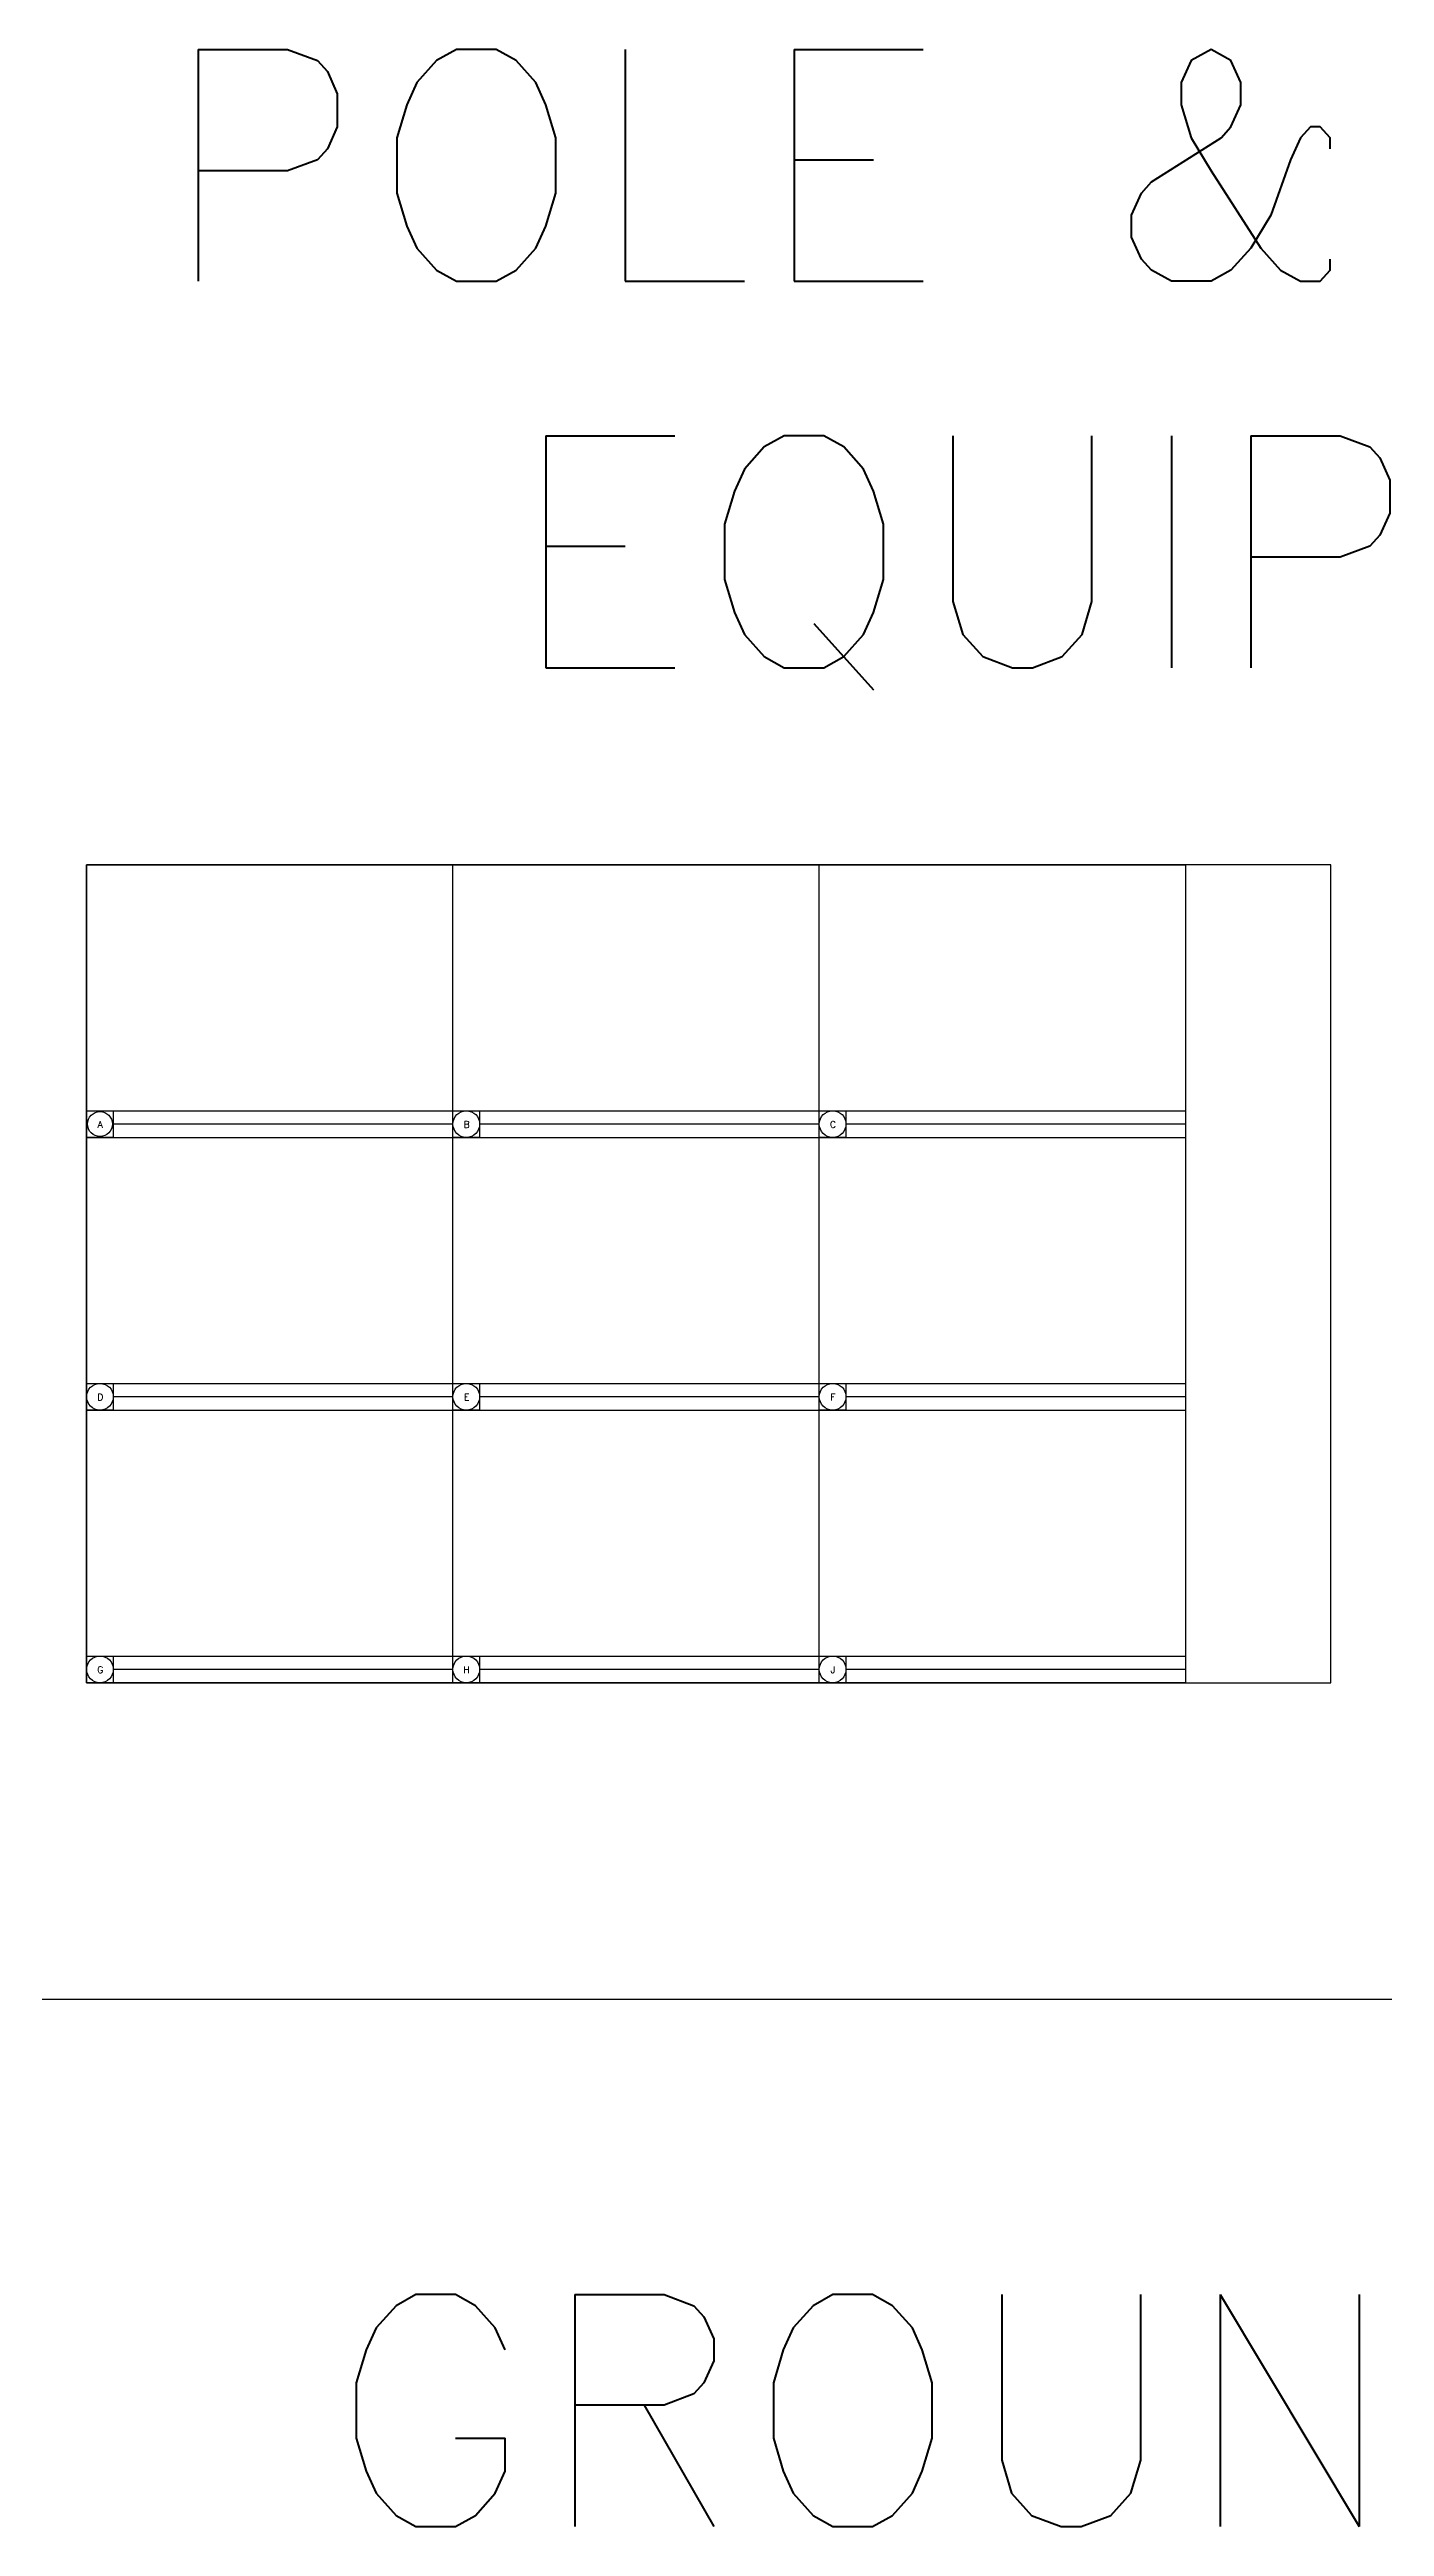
# Model space of a CAD drawing. Header units: inches. Extents: x -6 to 441, y 0 to 338.
# Drawn here: x 267.6 to 305.2, y 102 to 171.6 of the extents above; entities that cross this region are included whole.
import ezdxf

# ---------------------------------------------------------------- set-up
doc = ezdxf.new("R2010")
doc.units = ezdxf.units.IN
doc.header["$MEASUREMENT"] = 0
doc.styles.add('Roman-A', font='romans.shx', dxfattribs={"height": 0.125})

# ---------------------------------------------------------------- blocks, each defined once
blk = doc.blocks.new('*U34')
blk.add_lwpolyline([(0, 0.75), (0.75, 0.75), (0.75, 0), (0, 0)], close=True)
blk.add_circle((0.375, 0.375), 0.375)
at = {"insert": (0.383, 0.366), "char_height": 0.188, "width": 0.46087, "attachment_point": 5, "style": 'Roman-A'}
blk.add_mtext('G', dxfattribs=at)
blk = doc.blocks.new('*U35')
blk.add_lwpolyline([(0, 0.75), (0.75, 0.75), (0.75, 0), (0, 0)], close=True)
blk.add_circle((0.375, 0.375), 0.375)
at = {"insert": (0.383, 0.366), "char_height": 0.188, "width": 0.46087, "attachment_point": 5, "style": 'Roman-A'}
blk.add_mtext('H', dxfattribs=at)
blk = doc.blocks.new('*U36')
blk.add_lwpolyline([(0, 0.75), (0.75, 0.75), (0.75, 0), (0, 0)], close=True)
blk.add_circle((0.375, 0.375), 0.375)
at = {"insert": (0.383, 0.366), "char_height": 0.188, "width": 0.46087, "attachment_point": 5, "style": 'Roman-A'}
blk.add_mtext('J', dxfattribs=at)
blk = doc.blocks.new('*U31')
blk.add_lwpolyline([(0, 0.75), (0.75, 0.75), (0.75, 0), (0, 0)], close=True)
blk.add_circle((0.375, 0.375), 0.375)
at = {"insert": (0.383, 0.366), "char_height": 0.188, "width": 0.46087, "attachment_point": 5, "style": 'Roman-A'}
blk.add_mtext('D', dxfattribs=at)
blk = doc.blocks.new('*U32')
blk.add_lwpolyline([(0, 0.75), (0.75, 0.75), (0.75, 0), (0, 0)], close=True)
blk.add_circle((0.375, 0.375), 0.375)
at = {"insert": (0.383, 0.366), "char_height": 0.188, "width": 0.46087, "attachment_point": 5, "style": 'Roman-A'}
blk.add_mtext('E', dxfattribs=at)
blk = doc.blocks.new('*U33')
blk.add_lwpolyline([(0, 0.75), (0.75, 0.75), (0.75, 0), (0, 0)], close=True)
blk.add_circle((0.375, 0.375), 0.375)
at = {"insert": (0.383, 0.366), "char_height": 0.188, "width": 0.46087, "attachment_point": 5, "style": 'Roman-A'}
blk.add_mtext('F', dxfattribs=at)
blk = doc.blocks.new('*U28')
blk.add_lwpolyline([(0, 0.75), (0.75, 0.75), (0.75, 0), (0, 0)], close=True)
blk.add_circle((0.375, 0.375), 0.35)
at = {"insert": (0.383, 0.366), "char_height": 0.188, "width": 0.46087, "attachment_point": 5, "style": 'Roman-A'}
blk.add_mtext('A', dxfattribs=at)
blk = doc.blocks.new('*U29')
blk.add_lwpolyline([(0, 0.75), (0.75, 0.75), (0.75, 0), (0, 0)], close=True)
blk.add_circle((0.375, 0.375), 0.375)
at = {"insert": (0.383, 0.366), "char_height": 0.188, "width": 0.46087, "attachment_point": 5, "style": 'Roman-A'}
blk.add_mtext('B', dxfattribs=at)
blk = doc.blocks.new('*U30')
blk.add_lwpolyline([(0, 0.75), (0.75, 0.75), (0.75, 0), (0, 0)], close=True)
blk.add_circle((0.375, 0.375), 0.375)
at = {"insert": (0.383, 0.366), "char_height": 0.188, "width": 0.46087, "attachment_point": 5, "style": 'Roman-A'}
blk.add_mtext('C', dxfattribs=at)

msp = doc.modelspace()

# ---------------------------------------------------------------- linework, layer by layer
for p, q in [((278.969, 125.693), (278.969, 148.693)), ((289.274, 125.693), (289.274, 148.693)), ((268.665, 141.776), (278.969, 141.776)), ((278.969, 141.401), (269.415, 141.401)), ((278.969, 141.776), (289.274, 141.776)), ((289.274, 141.401), (279.719, 141.401)), ((289.274, 141.776), (299.578, 141.776)), ((299.578, 141.401), (290.024, 141.401)), ((268.665, 141.026), (299.578, 141.026)), ((268.665, 134.109), (278.969, 134.109)), ((278.969, 133.734), (269.415, 133.734)), ((278.969, 134.109), (289.274, 134.109)), ((289.274, 133.734), (279.719, 133.734)), ((289.274, 134.109), (299.578, 134.109)), ((299.578, 133.734), (290.024, 133.734)), ((268.665, 133.359), (299.578, 133.359)), ((268.665, 126.443), (278.969, 126.443)), ((278.969, 126.068), (269.415, 126.068)), ((278.969, 126.443), (289.274, 126.443)), ((289.274, 126.068), (279.719, 126.068)), ((289.274, 126.443), (299.578, 126.443)), ((299.578, 126.068), (290.024, 126.068)), ((0, 116.795), (434.989, 116.795))]:
    msp.add_line(p, q)
for points in [[(268.665, 148.693), (299.578, 148.693), (299.578, 125.693), (268.665, 125.693)], [(268.665, 125.693), (303.665, 125.693), (303.665, 148.693), (268.665, 148.693)]]:
    msp.add_lwpolyline(points, close=True)

# ---------------------------------------------------------------- block references
for name, p in [('*U28', (268.665, 141.026)), ('*U29', (278.969, 141.026)), ('*U30', (289.274, 141.026)), ('*U31', (268.665, 133.359)), ('*U32', (278.969, 133.359)), ('*U33', (289.274, 133.359)), ('*U34', (268.665, 125.693)), ('*U35', (278.969, 125.693)), ('*U36', (289.274, 125.693))]:
    msp.add_blockref(name, p)

# ---------------------------------------------------------------- texts
at = {"char_height": 6.51709, "width": 155.13717, "style": 'Roman-A'}
for s, insert, attachment_point in [('POLE & POLE MOUNTED EQUIPMENT DETAILS', (323.476, 171.614), 2), ('GROUNDING DETAILS', (275.412, 108.487), 1)]:
    msp.add_mtext(s, dxfattribs=dict(at, insert=insert, attachment_point=attachment_point))

doc.saveas('drawing.dxf')
